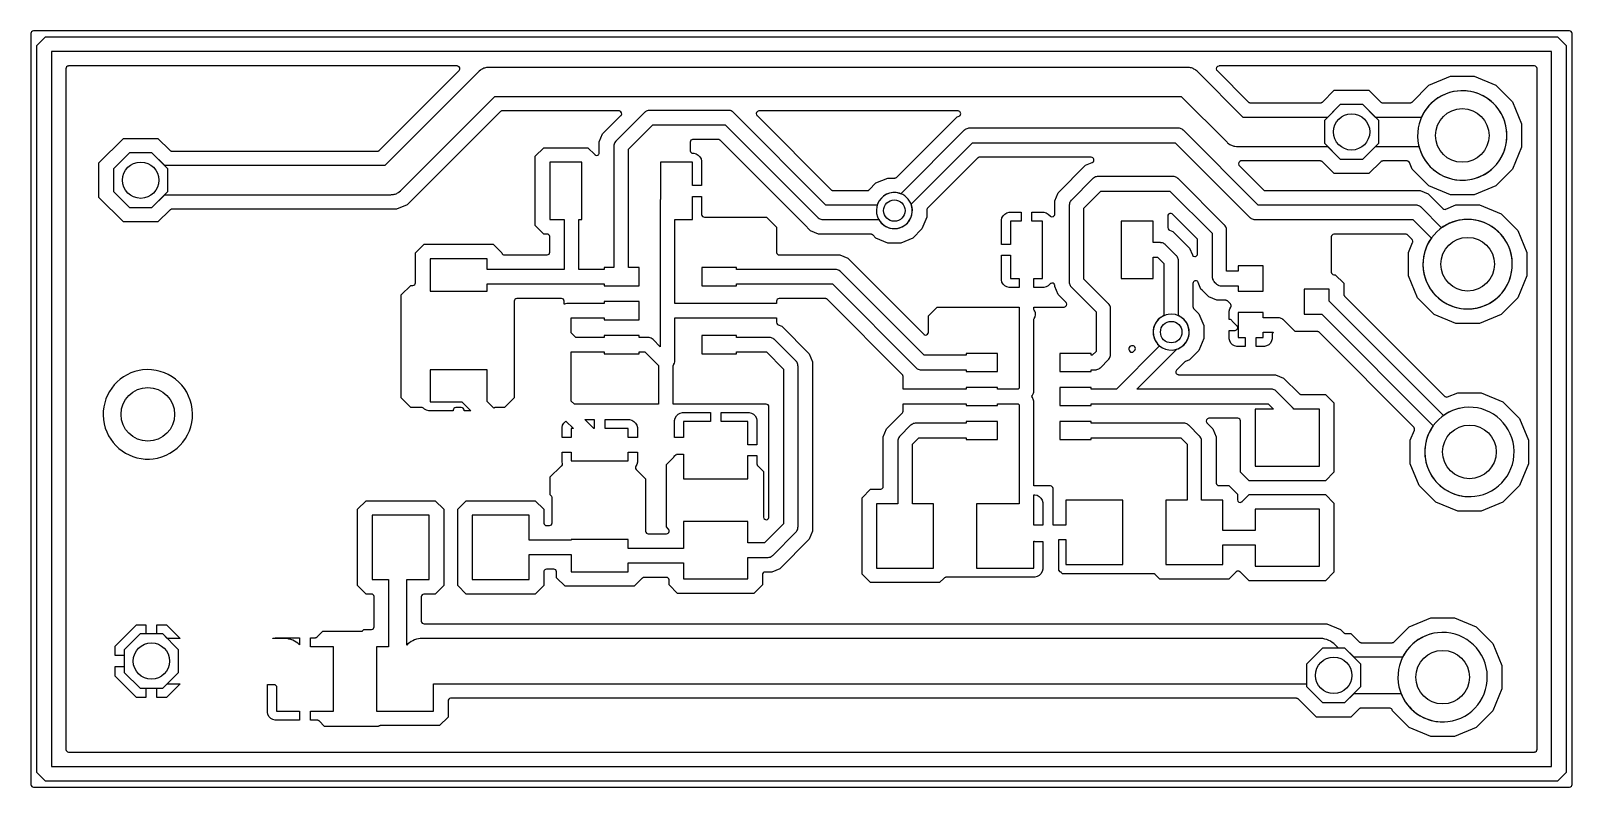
# Model space of a CAD drawing. Header units: millimetres. Extents: x 4.4 to 47.6, y 4.4 to 25.6.
import ezdxf

# ---------------------------------------------------------------- set-up
doc = ezdxf.new("R2010")
doc.units = ezdxf.units.MM

msp = doc.modelspace()

# ---------------------------------------------------------------- linework, layer by layer
at = {"layer": '16_copper'}
for points in [[(44.647, 21.408, 1), (44.353, 23.892), (44.256, 23.877, 0.924391), (44.549, 21.4)], [(28.684, 20.053, 1), (28.516, 21.047), (28.46, 21.034, 0.893656), (28.628, 20.047)], [(44.797, 17.808, 1), (44.503, 20.292), (44.406, 20.277, 0.924391), (44.699, 17.8)], [(36.434, 16.653, 1), (36.266, 17.647), (36.21, 17.634, 0.893656), (36.378, 16.647)], [(7.847, 13.608, 1), (7.553, 16.092), (7.456, 16.077, 0.924391), (7.749, 13.6)], [(44.847, 12.558, 1), (44.553, 15.042), (44.456, 15.027, 0.924391), (44.749, 12.55)], [(44.097, 6.258, 1), (43.803, 8.742), (43.706, 8.727, 0.924391), (43.999, 6.25)]]:
    msp.add_lwpolyline(points, format="xyb", close=True, dxfattribs=at)
for points in [[(42.162, 22.434), (42.162, 23.066), (41.716, 23.512), (41.084, 23.512), (40.638, 23.066), (40.638, 22.434), (41.084, 21.988), (41.716, 21.988)], [(8.262, 21.084), (8.262, 21.716), (7.816, 22.162), (7.184, 22.162), (6.738, 21.716), (6.738, 21.084), (7.184, 20.638), (7.816, 20.638)], [(8.562, 7.634), (8.562, 8.266), (8.116, 8.712), (7.484, 8.712), (7.038, 8.266), (7.038, 7.634), (7.484, 7.188), (8.116, 7.188)], [(41.662, 7.234), (41.662, 7.866), (41.216, 8.312), (40.584, 8.312), (40.138, 7.866), (40.138, 7.234), (40.584, 6.788), (41.216, 6.788)]]:
    msp.add_lwpolyline(points, close=True, dxfattribs=at)
at = {"layer": '1_copper'}
for points in [[(47.506, 4.425, 0.392588), (47.576, 4.5), (47.576, 25.5), (47.575, 25.506, 0.392588), (47.5, 25.576), (4.5, 25.576), (4.494, 25.575, 0.392588), (4.424, 25.5), (4.424, 4.5), (4.425, 4.494, 0.392588), (4.5, 4.424), (47.5, 4.424)], [(21.844, 16.944, 0.157846), (21.732, 17.001), (21.724, 17.001, 0.018059), (21.709, 17.002), (21.7, 17.003), (21.454, 17.003), (21.454, 17.054), (20.476, 17.054), (20.476, 17.003), (19.684, 17.003), (19.553, 17.134), (19.553, 17.547), (20.476, 17.547), (20.476, 17.496), (21.454, 17.496), (21.454, 18.004), (20.476, 18.004), (20.476, 17.953), (19.45, 17.953), (19.44, 17.952), (19.43, 17.952, 0.087942), (19.361, 17.933), (19.358, 17.931), (19.358, 18.014), (19.357, 18.02, 0.392588), (19.282, 18.09), (18.033, 18.09), (18.028, 18.09, 0.392588), (17.957, 18.014), (17.957, 15.311), (17.689, 15.043), (17.434, 15.043), (17.425, 15.042), (17.417, 15.041, 0.01576), (17.412, 15.04), (17.404, 15.036), (17.396, 15.033, 0.011189), (17.392, 15.031), (17.387, 15.026), (17.385, 15.024), (17.2, 15.209), (17.2, 16.1), (15.6, 16.1), (15.6, 15.2), (16.491, 15.2), (16.745, 14.946), (16.552, 14.946), (16.552, 14.967, 0.414214), (16.476, 15.043), (16.324, 15.043), (16.318, 15.042, 0.392588), (16.248, 14.967), (16.248, 14.946), (15.567, 14.946), (15.502, 14.963), (15.444, 14.997), (15.42, 15.02, 0.144304), (15.382, 15.041), (15.375, 15.042), (15.366, 15.043), (15.061, 15.043), (14.793, 15.311), (14.793, 18.189), (15.061, 18.457), (15.117, 18.457, 0.414214), (15.194, 18.533), (15.194, 19.368), (15.432, 19.606), (17.368, 19.606), (17.609, 19.365), (17.61, 19.364, 0.332544), (17.683, 19.31), (18.876, 19.31), (18.881, 19.31, 0.392588), (18.952, 19.386), (18.952, 19.817), (18.951, 19.823, 0.392588), (18.876, 19.894), (18.782, 19.894), (18.544, 20.132), (18.544, 22.068), (18.782, 22.306), (20.018, 22.306), (20.21, 22.114), (20.213, 22.113), (20.214, 22.111, 0.54841), (20.338, 22.148), (20.339, 22.156), (20.34, 22.163, 0.01577), (20.34, 22.168), (20.34, 22.471), (20.433, 22.695), (20.945, 23.207), (20.947, 23.209), (20.949, 23.211, 0.54841), (20.912, 23.334), (20.903, 23.336), (20.896, 23.337, 0.01577), (20.891, 23.337), (17.618, 23.337), (17.61, 23.336), (17.601, 23.335, 0.087654), (17.577, 23.325), (17.571, 23.32), (17.564, 23.315), (14.96, 20.711), (14.662, 20.587), (8.371, 20.587), (8.363, 20.586), (8.354, 20.585, 0.087654), (8.33, 20.575), (8.324, 20.57), (8.317, 20.565), (7.984, 20.232), (7.016, 20.232), (6.332, 20.916), (6.332, 21.884), (7.016, 22.568), (7.984, 22.568), (8.317, 22.235), (8.324, 22.23), (8.331, 22.225, 0.087651), (8.355, 22.215), (8.362, 22.214), (8.371, 22.213), (14.132, 22.213), (14.14, 22.214), (14.149, 22.215, 0.087654), (14.173, 22.225), (14.179, 22.23), (14.186, 22.235), (16.414, 24.464), (16.416, 24.466), (16.418, 24.468, 0.54841), (16.381, 24.591), (16.372, 24.592), (16.365, 24.593, 0.01577), (16.36, 24.594), (5.483, 24.594), (5.477, 24.593, 0.392588), (5.406, 24.517), (5.406, 5.483), (5.407, 5.477, 0.392588), (5.483, 5.406), (46.517, 5.406), (46.523, 5.407, 0.392588), (46.594, 5.483), (46.594, 24.517), (46.593, 24.523, 0.392588), (46.517, 24.594), (37.69, 24.594), (37.687, 24.593), (37.684, 24.593, 0.54841), (37.623, 24.48), (37.629, 24.473), (37.633, 24.467, 0.015772), (37.636, 24.464), (38.514, 23.585), (38.521, 23.58), (38.528, 23.575, 0.087651), (38.552, 23.565), (38.56, 23.564), (38.568, 23.563), (40.529, 23.563), (40.537, 23.564), (40.546, 23.565, 0.087654), (40.57, 23.575), (40.576, 23.58), (40.583, 23.585), (40.916, 23.918), (41.884, 23.918), (42.217, 23.585), (42.224, 23.58), (42.231, 23.575, 0.087651), (42.255, 23.565), (42.262, 23.564), (42.271, 23.563), (43.039, 23.563), (43.047, 23.564), (43.056, 23.565, 0.087654), (43.08, 23.575), (43.086, 23.58), (43.093, 23.585), (43.562, 24.054), (44.171, 24.306), (44.829, 24.306), (45.438, 24.054), (45.904, 23.588), (46.156, 22.979), (46.156, 22.321), (45.904, 21.712), (45.438, 21.246), (44.829, 20.994), (44.171, 20.994), (43.562, 21.246), (43.096, 21.712), (43.022, 21.89), (43.021, 21.892), (43.021, 21.893, 0.21835), (42.972, 21.934), (42.962, 21.936), (42.954, 21.937, 0.007886), (42.951, 21.937), (42.271, 21.937), (42.263, 21.936), (42.254, 21.935, 0.087654), (42.23, 21.925), (42.224, 21.92), (42.217, 21.915), (41.884, 21.582), (40.916, 21.582), (40.583, 21.915), (40.576, 21.92), (40.569, 21.925, 0.087651), (40.545, 21.935), (40.538, 21.936), (40.529, 21.937), (38.309, 21.937), (38.306, 21.937), (38.303, 21.937, 0.54841), (38.242, 21.824), (38.248, 21.817), (38.252, 21.811, 0.015772), (38.255, 21.807), (38.93, 21.132), (38.937, 21.127), (38.943, 21.121, 0.087651), (38.968, 21.111), (38.975, 21.111), (38.984, 21.11), (43.321, 21.11), (43.545, 21.017), (43.727, 20.835), (43.727, 20.835), (43.956, 20.606), (43.957, 20.605), (43.958, 20.604, 0.218345), (44.019, 20.584), (44.029, 20.587), (44.037, 20.589, 0.007884), (44.039, 20.59), (44.321, 20.706), (44.979, 20.706), (45.588, 20.454), (46.054, 19.988), (46.306, 19.379), (46.306, 18.721), (46.054, 18.112), (45.588, 17.646), (44.979, 17.394), (44.321, 17.394), (43.712, 17.646), (43.246, 18.112), (42.994, 18.721), (42.994, 19.379), (43.11, 19.661), (43.111, 19.663), (43.111, 19.664, 0.218355), (43.106, 19.727), (43.1, 19.736), (43.095, 19.742, 0.007882), (43.094, 19.744), (42.97, 19.868), (42.963, 19.873), (42.957, 19.879, 0.087651), (42.932, 19.889), (42.925, 19.889), (42.916, 19.89), (40.909, 19.89), (40.903, 19.89, 0.392588), (40.833, 19.814), (40.833, 18.833), (40.833, 18.827, 0.372127), (40.903, 18.757), (40.909, 18.756), (40.943, 18.756), (41.181, 18.518), (41.181, 18.212), (41.182, 18.206), (41.182, 18.205), (41.183, 18.203), (41.183, 18.195, 0.087654), (41.194, 18.171), (41.198, 18.165), (41.204, 18.158), (44.006, 15.356), (44.007, 15.355), (44.008, 15.354, 0.218345), (44.069, 15.334), (44.079, 15.337), (44.087, 15.339, 0.007884), (44.089, 15.34), (44.371, 15.456), (45.029, 15.456), (45.638, 15.204), (46.104, 14.738), (46.356, 14.129), (46.356, 13.471), (46.104, 12.862), (45.638, 12.396), (45.029, 12.144), (44.371, 12.144), (43.762, 12.396), (43.296, 12.862), (43.044, 13.471), (43.044, 14.129), (43.16, 14.411), (43.161, 14.413), (43.161, 14.414, 0.218355), (43.156, 14.477), (43.15, 14.486), (43.145, 14.492, 0.007882), (43.144, 14.494), (40.493, 17.145), (40.486, 17.15), (40.48, 17.156, 0.087651), (40.455, 17.166), (40.448, 17.166), (40.439, 17.167), (39.82, 17.167), (39.494, 17.494), (39.486, 17.5), (39.479, 17.507, 0.132344), (39.382, 17.551), (39.374, 17.551, 0.018059), (39.359, 17.552), (39.35, 17.553), (38.925, 17.553), (38.925, 17.7), (38.225, 17.7), (38.225, 17), (38.423, 17), (38.423, 16.746), (38.192, 16.746), (38.127, 16.763), (38.069, 16.797), (38.022, 16.844), (37.988, 16.902), (37.971, 16.967), (37.971, 17.198), (38.136, 17.198), (38.139, 17.198), (38.142, 17.198, 0.548396), (38.202, 17.311), (38.197, 17.318), (38.193, 17.324, 0.015772), (38.19, 17.328), (38.061, 17.457), (38.06, 17.458, 0.291647), (37.991, 17.502), (37.971, 17.502), (37.971, 17.733), (37.988, 17.798), (38.019, 17.851, 0.339455), (38.007, 17.943), (37.932, 18.018), (37.925, 18.023), (37.919, 18.029, 0.087651), (37.894, 18.039), (37.887, 18.039), (37.878, 18.04), (37.629, 18.04), (37.405, 18.133), (37.223, 18.315), (37.222, 18.315), (37.183, 18.355), (37.106, 18.541), (37.103, 18.547), (37.1, 18.553, 0.747777), (36.96, 18.511), (36.96, 17.858), (36.961, 17.85), (36.961, 17.841, 0.087654), (36.972, 17.817), (36.977, 17.811), (36.982, 17.804), (37.121, 17.665), (37.26, 17.331), (37.26, 16.969), (37.121, 16.635), (36.865, 16.379), (36.752, 16.332), (36.749, 16.33), (36.744, 16.328, 0.042309), (36.734, 16.321), (36.731, 16.318), (36.728, 16.316), (36.685, 16.272), (36.502, 16.09), (36.5, 16.087), (36.498, 16.086, 0.54841), (36.535, 15.962), (36.544, 15.961), (36.551, 15.96, 0.015781), (36.556, 15.96), (39.271, 15.96), (39.495, 15.867), (39.933, 15.429), (39.94, 15.424), (39.947, 15.418, 0.087651), (39.971, 15.408), (39.979, 15.408), (39.987, 15.406), (40.668, 15.406), (40.906, 15.168), (40.906, 13.232), (40.668, 12.994), (38.532, 12.994), (38.294, 13.232), (38.294, 14.664), (38.293, 14.67, 0.392588), (38.217, 14.74), (37.406, 14.74), (37.403, 14.74), (37.4, 14.74, 0.548396), (37.339, 14.627), (37.344, 14.62), (37.348, 14.614, 0.015772), (37.352, 14.61), (37.517, 14.445), (37.61, 14.221), (37.61, 12.933), (37.61, 12.927, 0.392588), (37.686, 12.856), (37.968, 12.856), (38.206, 12.618), (38.206, 12.465), (38.207, 12.462), (38.207, 12.459, 0.548396), (38.32, 12.399), (38.327, 12.404), (38.333, 12.408, 0.015772), (38.336, 12.411), (38.532, 12.606), (40.668, 12.606), (40.906, 12.368), (40.906, 10.432), (40.668, 10.194), (38.532, 10.194), (38.279, 10.446), (38.274, 10.45, 0.39257), (38.171, 10.446), (37.968, 10.244), (36.032, 10.244), (35.905, 10.37), (35.898, 10.376), (35.891, 10.381, 0.087651), (35.867, 10.391), (35.86, 10.392), (35.851, 10.393), (33.311, 10.393), (33.281, 10.422), (33.275, 10.427), (33.271, 10.43), (33.269, 10.432), (33.268, 10.432), (33.265, 10.435), (33.244, 10.447), (33.203, 10.488), (33.203, 11.347), (33.4, 11.347), (33.4, 10.65), (35, 10.65), (35, 12.45), (33.4, 12.45), (33.4, 11.753), (33.043, 11.753), (33.043, 12.772), (33.042, 12.778, 0.392588), (32.967, 12.848), (32.503, 12.848), (32.503, 15.2), (32.502, 15.21), (32.502, 15.22, 0.132342), (32.465, 15.319), (32.459, 15.325, 0.040575), (32.45, 15.364), (32.457, 15.371), (32.462, 15.378), (32.467, 15.384, 0.113175), (32.501, 15.468), (32.501, 15.476, 0.018059), (32.502, 15.491), (32.503, 15.5), (32.503, 17.516), (32.517, 17.534, 0.269399), (32.533, 17.737), (32.515, 17.768), (32.503, 17.781), (32.503, 17.852), (33.352, 17.852), (33.355, 17.852), (33.358, 17.852, 0.548415), (33.419, 17.965), (33.413, 17.972), (33.409, 17.978), (33.407, 17.98), (33.406, 17.982), (33.365, 18.022), (33.183, 18.205), (33.09, 18.429), (33.09, 18.447, 0.02816), (33.09, 18.456), (33.09, 18.456), (33.089, 18.456), (33.088, 18.461), (33.087, 18.469, 0.481321), (32.977, 18.514), (32.97, 18.508), (32.964, 18.504, 0.01578), (32.96, 18.501), (32.906, 18.447), (32.848, 18.413), (32.783, 18.396), (32.503, 18.396), (32.503, 18.65), (32.75, 18.65), (32.75, 20.25), (32.452, 20.25), (32.452, 20.504), (32.783, 20.504), (32.848, 20.487), (32.906, 20.453), (32.96, 20.399), (32.963, 20.397), (32.964, 20.395, 0.54841), (33.088, 20.432), (33.089, 20.441), (33.09, 20.448, 0.015781), (33.09, 20.453), (33.09, 20.821), (33.183, 21.045), (33.955, 21.817), (34.141, 21.894), (34.147, 21.897), (34.153, 21.9, 0.747777), (34.111, 22.04), (30.984, 22.04), (30.976, 22.039), (30.967, 22.039, 0.087654), (30.943, 22.028), (30.937, 22.023), (30.93, 22.018), (29.532, 20.62), (29.527, 20.613), (29.521, 20.607, 0.087651), (29.511, 20.582), (29.511, 20.575), (29.51, 20.566), (29.51, 20.369), (29.371, 20.035), (29.115, 19.779), (28.781, 19.64), (28.419, 19.64), (28.085, 19.779), (27.996, 19.868), (27.989, 19.873), (27.982, 19.879, 0.087651), (27.958, 19.889), (27.95, 19.889), (27.942, 19.89), (26.479, 19.89), (26.255, 19.983), (26.072, 20.165), (26.072, 20.165), (23.72, 22.518), (23.713, 22.523), (23.707, 22.529, 0.087651), (23.682, 22.539), (23.675, 22.539), (23.666, 22.54), (22.959, 22.54), (22.953, 22.54, 0.392588), (22.883, 22.464), (22.883, 22.23), (22.883, 22.225, 0.198942), (22.909, 22.172), (22.914, 22.169, 0.123514), (22.959, 22.154), (22.983, 22.154), (23.048, 22.137), (23.106, 22.103), (23.153, 22.056), (23.187, 21.998), (23.204, 21.933), (23.204, 21.252), (22.959, 21.252), (22.953, 21.252), (22.95, 21.252), (22.95, 21.9), (22.05, 21.9), (22.05, 20.885), (22.049, 20.882), (22.049, 20.874, 0.018059), (22.048, 20.859), (22.047, 20.85), (22.047, 16.741)], [(8.171, 20.994), (14.5, 20.994), (14.5, 20.994), (14.5, 20.994), (14.524, 20.995), (14.55, 20.997), (14.55, 20.997), (14.55, 20.997), (14.573, 21.001), (14.6, 21.006), (14.6, 21.006), (14.6, 21.006, 0.030914), (14.648, 21.021), (14.648, 21.021), (14.648, 21.021, 0.030916), (14.693, 21.043), (14.694, 21.043), (14.694, 21.043, 0.030915), (14.736, 21.069), (14.736, 21.069), (14.736, 21.069), (14.737, 21.07), (14.775, 21.101), (14.782, 21.108), (14.787, 21.113), (17.418, 23.744), (36.632, 23.744), (37.913, 22.463), (37.913, 22.463), (37.913, 22.463), (37.928, 22.449), (37.95, 22.429), (37.95, 22.429), (37.951, 22.429), (37.968, 22.417), (37.992, 22.401), (37.992, 22.401), (37.992, 22.401), (38.012, 22.391), (38.037, 22.378), (38.037, 22.378), (38.037, 22.378), (38.058, 22.37), (38.084, 22.36, 0.000102), (38.084, 22.36), (38.106, 22.355), (38.133, 22.349), (38.133, 22.349), (38.133, 22.349), (38.134, 22.349), (38.183, 22.344), (38.193, 22.344), (38.2, 22.344), (40.729, 22.344), (41.084, 21.988), (41.716, 21.988), (42.071, 22.344), (43.288, 22.344), (43.296, 22.31, 1), (45.704, 22.99), (45.674, 23.083, 0.668179), (43.364, 23.174), (43.357, 23.156), (42.071, 23.156), (41.716, 23.512), (41.084, 23.512), (40.729, 23.156), (38.368, 23.156), (37.087, 24.437), (37.087, 24.437), (37.087, 24.437), (37.074, 24.449), (37.05, 24.471), (37.05, 24.471), (37.049, 24.471), (37.032, 24.483), (37.008, 24.499), (37.008, 24.499), (37.008, 24.499), (36.988, 24.509), (36.963, 24.522), (36.963, 24.522), (36.963, 24.522), (36.942, 24.53), (36.916, 24.54, 0.000102), (36.916, 24.54), (36.894, 24.545), (36.867, 24.551), (36.867, 24.551), (36.867, 24.551), (36.866, 24.551), (36.817, 24.556), (36.807, 24.556), (36.8, 24.556), (17.25, 24.556), (17.25, 24.556), (17.25, 24.556), (17.226, 24.555), (17.2, 24.553), (17.2, 24.553), (17.2, 24.553), (17.177, 24.549), (17.15, 24.544), (17.15, 24.544), (17.15, 24.544, 0.030914), (17.102, 24.529), (17.102, 24.529), (17.102, 24.529, 0.030916), (17.057, 24.507), (17.056, 24.507), (17.056, 24.507, 0.030915), (17.014, 24.481), (17.014, 24.481), (17.014, 24.481), (17.013, 24.48), (16.975, 24.449), (16.968, 24.442), (16.963, 24.437), (14.332, 21.806), (8.171, 21.806), (7.816, 22.162), (7.184, 22.162), (6.738, 21.716), (6.738, 21.084), (7.184, 20.638), (7.816, 20.638)], [(20.476, 18.446), (21.454, 18.446), (21.454, 18.954), (21.153, 18.954), (21.153, 22.266), (21.834, 22.947), (23.866, 22.947), (26.456, 20.356), (26.464, 20.35), (26.471, 20.343, 0.132344), (26.568, 20.299), (26.576, 20.299, 0.018059), (26.591, 20.298), (26.6, 20.297), (28.165, 20.297), (28.189, 20.258, 0.844423), (29.084, 20.69), (29.069, 20.732), (30.784, 22.447), (36.466, 22.447), (38.556, 20.356), (38.564, 20.35), (38.571, 20.343, 0.132344), (38.668, 20.299), (38.676, 20.299, 0.018059), (38.691, 20.298), (38.7, 20.297), (43.116, 20.297), (43.634, 19.778), (43.61, 19.745, 1), (45.69, 18.355), (45.741, 18.439, 0.788337), (43.955, 20.09), (43.922, 20.066), (43.344, 20.644), (43.336, 20.65), (43.329, 20.657, 0.132344), (43.232, 20.701), (43.224, 20.701, 0.018059), (43.209, 20.702), (43.2, 20.703), (38.784, 20.703), (36.694, 22.794), (36.686, 22.8), (36.679, 22.807, 0.132344), (36.582, 22.851), (36.574, 22.851, 0.018059), (36.559, 22.852), (36.55, 22.853), (30.7, 22.853), (30.69, 22.852), (30.68, 22.852, 0.132342), (30.581, 22.815), (30.575, 22.809, 0.018024), (30.563, 22.8), (30.556, 22.794), (28.782, 21.019), (28.74, 21.034, 0.38172), (28.134, 20.743), (28.12, 20.703), (26.684, 20.703), (24.094, 23.294), (24.086, 23.3), (24.079, 23.307, 0.132344), (23.982, 23.351), (23.974, 23.351, 0.018059), (23.959, 23.352), (23.95, 23.353), (21.75, 23.353), (21.74, 23.352), (21.73, 23.352, 0.132342), (21.631, 23.315), (21.625, 23.309, 0.018024), (21.613, 23.3), (21.606, 23.294), (20.806, 22.494), (20.8, 22.486), (20.793, 22.479, 0.132344), (20.749, 22.382), (20.749, 22.374, 0.018059), (20.748, 22.359), (20.747, 22.35), (20.747, 18.954), (20.476, 18.954), (20.476, 18.903), (19.765, 18.903), (19.765, 20.3), (19.85, 20.3), (19.85, 21.9), (18.95, 21.9), (18.95, 20.3), (19.358, 20.3), (19.358, 18.903), (17.2, 18.903), (17.2, 19.2), (15.6, 19.2), (15.6, 18.3), (17.2, 18.3), (17.2, 18.497), (20.476, 18.497)], [(27.85, 21.111), (27.859, 21.111, 0.087654), (27.883, 21.122), (27.889, 21.127), (27.896, 21.132), (28.085, 21.321), (28.419, 21.46), (28.616, 21.46), (28.624, 21.461), (28.633, 21.461, 0.087654), (28.657, 21.472), (28.663, 21.477), (28.67, 21.482), (30.172, 22.985), (30.172, 22.985), (30.355, 23.167), (30.412, 23.191), (30.418, 23.194), (30.424, 23.197, 0.747777), (30.383, 23.337), (24.809, 23.337), (24.806, 23.337), (24.803, 23.337, 0.54841), (24.742, 23.224), (24.748, 23.217), (24.752, 23.211, 0.015772), (24.755, 23.207), (26.83, 21.132), (26.837, 21.127), (26.843, 21.121, 0.087651), (26.868, 21.111), (26.875, 21.111), (26.884, 21.11), (27.842, 21.11)], [(34.113, 16.097), (34.224, 16.097), (34.235, 16.098), (34.245, 16.098, 0.132342), (34.344, 16.135), (34.35, 16.141, 0.018024), (34.361, 16.15), (34.368, 16.156), (34.594, 16.382), (34.6, 16.39), (34.607, 16.397, 0.132344), (34.651, 16.493), (34.651, 16.502, 0.018059), (34.652, 16.516), (34.653, 16.526), (34.653, 17.8), (34.652, 17.81), (34.652, 17.82, 0.132342), (34.615, 17.919), (34.609, 17.925, 0.018024), (34.6, 17.937), (34.594, 17.944), (33.903, 18.634), (33.903, 20.616), (34.384, 21.097), (36.316, 21.097), (37.497, 19.916), (37.497, 18.7), (37.498, 18.69), (37.498, 18.68, 0.132342), (37.535, 18.581), (37.541, 18.575, 0.018024), (37.55, 18.563), (37.556, 18.556), (37.606, 18.506, 0.038269), (37.634, 18.483), (37.642, 18.478), (37.651, 18.473, 0.087947), (37.718, 18.449), (37.726, 18.449, 0.018059), (37.741, 18.448), (37.75, 18.447), (38.225, 18.447), (38.225, 18.3), (38.925, 18.3), (38.925, 19), (38.225, 19), (38.225, 18.853), (37.903, 18.853), (37.903, 20), (37.902, 20.01), (37.902, 20.02, 0.132342), (37.865, 20.119), (37.859, 20.125, 0.018024), (37.85, 20.137), (37.844, 20.144), (36.544, 21.444), (36.536, 21.45), (36.529, 21.457, 0.132344), (36.432, 21.501), (36.424, 21.501, 0.018059), (36.409, 21.502), (36.4, 21.503), (34.3, 21.503), (34.29, 21.502), (34.28, 21.502, 0.132342), (34.181, 21.465), (34.175, 21.459, 0.018024), (34.163, 21.45), (34.156, 21.444), (33.556, 20.844), (33.55, 20.836), (33.543, 20.829, 0.132344), (33.499, 20.732), (33.499, 20.724, 0.018059), (33.498, 20.709), (33.497, 20.7), (33.497, 18.55), (33.498, 18.54), (33.498, 18.53, 0.132342), (33.535, 18.431), (33.541, 18.425, 0.018024), (33.55, 18.413), (33.556, 18.406), (34.247, 17.716), (34.247, 16.61), (34.14, 16.503), (34.113, 16.503), (34.113, 16.554), (33.236, 16.554), (33.236, 16.046), (34.113, 16.046)], [(32.066, 15.553), (31.484, 15.553), (31.484, 15.604), (30.607, 15.604), (30.607, 15.553), (28.843, 15.553), (28.843, 15.914), (28.842, 15.922), (28.841, 15.93, 0.087654), (28.831, 15.955), (28.826, 15.96), (28.82, 15.967), (26.72, 18.068), (26.713, 18.073), (26.707, 18.079, 0.087651), (26.682, 18.089), (26.675, 18.089), (26.666, 18.09), (25.378, 18.09), (25.372, 18.09, 0.392588), (25.302, 18.014), (25.302, 17.953), (22.453, 17.953), (22.453, 20.3), (22.95, 20.3), (22.95, 20.948), (22.953, 20.948), (22.959, 20.948), (23.204, 20.948), (23.204, 20.442), (23.205, 20.437, 0.392588), (23.28, 20.366), (25.019, 20.366), (25.302, 20.084), (25.302, 19.386), (25.303, 19.38, 0.392588), (25.378, 19.31), (27.071, 19.31), (27.295, 19.217), (29.423, 17.089), (29.425, 17.087), (29.427, 17.085, 0.54841), (29.55, 17.122), (29.552, 17.131), (29.553, 17.138, 0.01577), (29.553, 17.143), (29.553, 17.606), (29.799, 17.852), (32.097, 17.852), (32.097, 15.584)], [(37.019, 19.263), (37.026, 19.263, 0.371202), (37.09, 19.339), (37.09, 19.716), (37.089, 19.724), (37.089, 19.733, 0.087654), (37.078, 19.757), (37.073, 19.763), (37.068, 19.77), (36.386, 20.451), (36.384, 20.453), (36.382, 20.455, 0.54841), (36.259, 20.418), (36.258, 20.41), (36.257, 20.402, 0.01577), (36.256, 20.398), (36.256, 20.075), (36.257, 20.074), (36.256, 20.072, 0.218353), (36.285, 20.015), (36.295, 20.01), (36.301, 20.006, 0.00789), (36.303, 20.005), (36.395, 19.967), (36.867, 19.495), (36.944, 19.309), (36.947, 19.303), (36.95, 19.297, 0.246299), (37.012, 19.262)], [(39.213, 15), (38.7, 15), (38.7, 13.4), (40.5, 13.4), (40.5, 15), (39.777, 15), (39.776, 15.002, 0.024981), (39.765, 15.019), (39.759, 15.025, 0.018024), (39.75, 15.037), (39.744, 15.044), (39.294, 15.494), (39.286, 15.5), (39.279, 15.507, 0.132344), (39.182, 15.551), (39.174, 15.551, 0.018059), (39.159, 15.552), (39.15, 15.553), (35.391, 15.553), (36.494, 16.656), (36.5, 16.664), (36.507, 16.671), (36.508, 16.672), (36.543, 16.684), (36.594, 16.709, 0.589885), (36.594, 17.591), (36.553, 17.611), (36.553, 19.15), (36.552, 19.16), (36.552, 19.17, 0.132342), (36.515, 19.269), (36.509, 19.275, 0.018024), (36.5, 19.287), (36.494, 19.294), (36.194, 19.594), (36.186, 19.6), (36.179, 19.607, 0.132344), (36.082, 19.651), (36.074, 19.651, 0.018059), (36.059, 19.652), (36.05, 19.653), (35.85, 19.653), (35.85, 20.25), (34.95, 20.25), (34.95, 18.65), (35.85, 18.65), (35.85, 19.247), (35.966, 19.247), (36.147, 19.066), (36.147, 17.611), (36.106, 17.591, 0.516611), (36.014, 16.774), (36.027, 16.764), (34.816, 15.553), (34.113, 15.553), (34.113, 15.604), (33.236, 15.604), (33.236, 15.096), (34.113, 15.096), (34.113, 15.147), (39.066, 15.147)], [(31.484, 16.554), (30.607, 16.554), (30.607, 16.503), (29.434, 16.503), (27.094, 18.844), (27.086, 18.85), (27.079, 18.857, 0.132344), (26.982, 18.901), (26.974, 18.901, 0.018059), (26.959, 18.902), (26.95, 18.903), (24.184, 18.903), (24.184, 18.954), (23.206, 18.954), (23.206, 18.446), (24.184, 18.446), (24.184, 18.497), (26.866, 18.497), (29.206, 16.156), (29.214, 16.15), (29.221, 16.143, 0.132344), (29.318, 16.099), (29.326, 16.099, 0.018059), (29.341, 16.098), (29.35, 16.097), (30.607, 16.097), (30.607, 16.046), (31.484, 16.046)], [(44.847, 12.558, 1), (44.553, 15.042), (44.456, 15.027, 0.098492), (44.005, 14.84), (43.972, 14.816), (40.775, 18.012), (40.775, 18.35), (40.075, 18.35), (40.075, 17.65), (40.563, 17.65), (43.684, 14.528), (43.66, 14.495, 0.612801), (44.749, 12.55)], [(16.612, 9.824), (16.374, 10.062), (16.374, 12.198), (16.612, 12.436), (18.548, 12.436), (18.786, 12.198), (18.786, 11.816), (18.787, 11.81, 0.392588), (18.863, 11.74), (18.941, 11.74), (18.947, 11.74, 0.392588), (19.017, 11.816), (19.017, 12.519), (19.016, 12.527), (19.016, 12.535, 0.087654), (19.005, 12.56), (19, 12.565), (18.995, 12.572), (18.967, 12.6), (18.967, 13.1), (19.253, 13.386), (19.254, 13.386, 0.328836), (19.309, 13.458), (19.308, 13.464), (19.308, 13.47, 0.019575), (19.306, 13.479), (19.296, 13.517), (19.296, 13.797), (19.55, 13.797), (19.55, 13.55), (21.15, 13.55), (21.15, 13.797), (21.404, 13.797), (21.404, 13.517), (21.387, 13.452), (21.359, 13.404, 0.339455), (21.371, 13.312), (21.633, 13.05), (21.633, 11.586), (21.633, 11.58, 0.392588), (21.709, 11.51), (22.217, 11.51), (22.223, 11.51, 0.313576), (22.291, 11.57), (22.293, 11.575), (22.293, 11.576), (22.293, 11.576), (22.293, 11.58), (22.294, 11.586), (22.294, 11.592, 0.14431), (22.281, 11.634), (22.277, 11.639), (22.271, 11.646), (22.217, 11.7), (22.217, 13.45), (22.424, 13.656), (22.429, 13.663), (22.434, 13.669), (22.435, 13.672), (22.437, 13.674), (22.44, 13.682), (22.443, 13.689, 0.005212), (22.444, 13.694), (22.445, 13.699), (22.45, 13.7, 0.071781), (22.471, 13.707), (22.473, 13.709), (22.475, 13.71), (22.48, 13.715), (22.487, 13.72), (22.5, 13.733), (22.7, 13.733), (22.7, 13.05), (24.5, 13.05), (24.5, 13.699), (24.5, 13.699), (24.508, 13.699), (24.516, 13.698), (24.754, 13.698), (24.754, 13.46), (24.755, 13.452), (24.756, 13.443, 0.01576), (24.757, 13.439), (24.761, 13.431), (24.764, 13.423, 0.011563), (24.766, 13.419), (24.771, 13.413), (24.776, 13.406), (24.805, 13.378), (24.933, 13.25), (24.933, 11.979), (24.933, 11.976), (24.933, 11.973, 0.499205), (25.046, 11.912), (25.053, 11.917), (25.059, 11.921, 0.18605), (25.089, 11.968), (25.089, 11.975), (25.09, 11.984), (25.09, 15.058), (25.09, 15.063, 0.392588), (25.014, 15.134), (22.403, 15.134), (22.403, 16.217), (22.407, 16.221, 0.016266), (22.417, 16.234), (22.422, 16.242), (22.427, 16.251, 0.087947), (22.451, 16.318), (22.451, 16.326, 0.018059), (22.452, 16.341), (22.453, 16.35), (22.453, 17.547), (25.302, 17.547), (25.302, 17.427), (25.302, 17.426), (25.302, 17.424, 0.218346), (25.331, 17.367), (25.34, 17.362), (25.347, 17.358, 0.00789), (25.349, 17.357), (25.445, 17.317), (26.217, 16.545), (26.31, 16.321), (26.31, 11.579), (26.217, 11.355), (25.395, 10.533), (25.171, 10.44), (24.983, 10.44), (24.977, 10.44, 0.392588), (24.906, 10.364), (24.906, 10.082), (24.668, 9.844), (22.532, 9.844), (22.294, 10.082), (22.294, 10.214), (22.293, 10.22, 0.392588), (22.217, 10.29), (21.597, 10.29), (21.588, 10.289), (21.58, 10.289, 0.087654), (21.555, 10.278), (21.55, 10.273), (21.543, 10.268), (21.318, 10.044), (19.382, 10.044), (19.144, 10.282), (19.144, 10.444), (19.143, 10.45, 0.392588), (19.067, 10.52), (18.863, 10.52), (18.857, 10.52, 0.334879), (18.789, 10.46), (18.787, 10.455), (18.787, 10.454), (18.787, 10.454), (18.787, 10.45), (18.786, 10.444), (18.786, 10.062), (18.548, 9.824)], [(18.38, 10.927), (19.55, 10.927), (19.55, 10.45), (21.15, 10.45), (21.15, 10.697), (22.7, 10.697), (22.7, 10.25), (24.5, 10.25), (24.5, 10.847), (25.05, 10.847), (25.06, 10.848), (25.07, 10.848, 0.132342), (25.169, 10.885), (25.175, 10.891, 0.018024), (25.187, 10.9), (25.194, 10.906), (25.844, 11.556), (25.85, 11.564), (25.857, 11.571, 0.132344), (25.901, 11.668), (25.901, 11.676, 0.018059), (25.902, 11.691), (25.903, 11.7), (25.903, 16.2), (25.902, 16.21), (25.902, 16.22, 0.132342), (25.865, 16.319), (25.859, 16.325, 0.018024), (25.85, 16.337), (25.844, 16.344), (25.244, 16.944), (25.236, 16.95), (25.229, 16.957, 0.132344), (25.132, 17.001), (25.124, 17.001, 0.018059), (25.109, 17.002), (25.1, 17.003), (24.184, 17.003), (24.184, 17.054), (23.206, 17.054), (23.206, 16.546), (24.184, 16.546), (24.184, 16.597), (25.016, 16.597), (25.497, 16.116), (25.497, 11.784), (24.966, 11.253), (24.5, 11.253), (24.5, 11.85), (22.7, 11.85), (22.7, 11.103), (21.15, 11.103), (21.15, 11.35), (19.55, 11.35), (19.55, 11.333), (18.38, 11.333), (18.38, 12.03), (16.78, 12.03), (16.78, 10.23), (18.38, 10.23)], [(38.727, 16.746), (38.727, 17), (38.925, 17), (38.925, 17.147), (39.203, 17.147), (39.201, 17.144, 0.197432), (39.179, 17.091), (39.179, 16.967), (39.162, 16.902), (39.128, 16.844), (39.081, 16.797), (39.023, 16.763), (38.958, 16.746)], [(35.246, 16.587), (35.254, 16.587, 0.018631), (35.26, 16.588), (35.267, 16.591), (35.275, 16.594, 0.013506), (35.28, 16.596), (35.287, 16.602), (35.293, 16.606, 0.011917), (35.297, 16.609), (35.325, 16.637, 0.034251), (35.333, 16.648), (35.338, 16.655), (35.339, 16.657), (35.341, 16.66, 0.218358), (35.34, 16.723), (35.336, 16.73), (35.332, 16.737, 0.126774), (35.292, 16.765), (35.283, 16.766), (35.276, 16.767, 0.013724), (35.271, 16.767), (35.243, 16.767, 0.414214), (35.167, 16.691), (35.167, 16.663, 0.209542), (35.205, 16.598), (35.212, 16.593), (35.214, 16.593), (35.217, 16.591, 0.071786), (35.238, 16.587)], [(27.932, 10.144), (27.694, 10.382), (27.694, 12.518), (27.932, 12.756), (28.214, 12.756), (28.22, 12.757, 0.392588), (28.29, 12.833), (28.29, 14.221), (28.383, 14.445), (28.82, 14.883), (28.826, 14.889), (28.831, 14.896, 0.087651), (28.841, 14.92), (28.842, 14.927), (28.842, 14.929), (28.842, 14.931), (28.843, 14.936), (28.843, 15.147), (30.607, 15.147), (30.607, 15.096), (31.484, 15.096), (31.484, 15.147), (32.066, 15.147), (32.097, 15.116), (32.097, 12.35), (30.9, 12.35), (30.9, 10.55), (32.5, 10.55), (32.5, 11.306), (32.502, 11.304, 0.10646), (32.533, 11.298), (32.754, 11.298), (32.754, 10.517), (32.737, 10.452), (32.703, 10.394), (32.656, 10.347), (32.598, 10.313), (32.533, 10.296), (32.224, 10.296), (32.216, 10.295), (32.207, 10.294, 0.015161), (32.203, 10.293), (32.202, 10.293), (30.049, 10.293), (30.041, 10.292), (30.032, 10.291, 0.087654), (30.008, 10.281), (30.002, 10.276), (29.995, 10.27), (29.868, 10.144)], [(29.7, 12.35), (29.103, 12.35), (29.103, 14.016), (29.284, 14.197), (30.607, 14.197), (30.607, 14.146), (31.484, 14.146), (31.484, 14.654), (30.607, 14.654), (30.607, 14.603), (29.2, 14.603), (29.19, 14.602), (29.18, 14.602, 0.132342), (29.081, 14.565), (29.075, 14.559, 0.018024), (29.063, 14.55), (29.056, 14.544), (28.756, 14.244), (28.75, 14.236), (28.743, 14.229, 0.132344), (28.699, 14.132), (28.699, 14.124, 0.018059), (28.698, 14.109), (28.697, 14.1), (28.697, 12.35), (28.1, 12.35), (28.1, 10.55), (29.7, 10.55)], [(40.5, 12.2), (38.7, 12.2), (38.7, 11.603), (37.8, 11.603), (37.8, 12.45), (37.203, 12.45), (37.203, 14.1), (37.202, 14.11), (37.202, 14.12, 0.132342), (37.165, 14.219), (37.159, 14.225, 0.018024), (37.15, 14.237), (37.144, 14.244), (36.844, 14.544), (36.836, 14.55), (36.829, 14.557, 0.132344), (36.732, 14.601), (36.724, 14.601, 0.018059), (36.709, 14.602), (36.7, 14.603), (34.113, 14.603), (34.113, 14.654), (33.236, 14.654), (33.236, 14.146), (34.113, 14.146), (34.113, 14.197), (36.616, 14.197), (36.797, 14.016), (36.797, 12.45), (36.2, 12.45), (36.2, 10.65), (37.8, 10.65), (37.8, 11.197), (38.7, 11.197), (38.7, 10.6), (40.5, 10.6)], [(32.5, 11.753), (32.5, 12.015), (32.501, 12.018), (32.501, 12.026, 0.018059), (32.502, 12.041), (32.503, 12.05), (32.503, 12.604), (32.533, 12.604), (32.598, 12.587), (32.656, 12.553), (32.703, 12.506), (32.737, 12.448), (32.754, 12.383), (32.754, 11.753)], [(43.621, 5.844), (43.012, 6.096), (42.546, 6.562), (42.535, 6.589), (42.534, 6.589), (42.534, 6.59), (42.534, 6.59), (42.533, 6.592, 0.21835), (42.485, 6.633), (42.474, 6.634), (42.467, 6.636, 0.007896), (42.464, 6.636), (41.67, 6.636), (41.661, 6.634), (41.653, 6.634, 0.087654), (41.628, 6.623), (41.623, 6.619), (41.616, 6.613), (41.384, 6.382), (40.416, 6.382), (39.911, 6.886), (39.905, 6.891), (39.898, 6.897, 0.087651), (39.874, 6.907), (39.866, 6.907), (39.857, 6.909), (16.183, 6.909), (16.177, 6.908, 0.392588), (16.106, 6.832), (16.106, 6.382), (15.868, 6.144), (14.208, 6.144), (14.199, 6.142), (14.191, 6.142), (14.189, 6.141), (14.186, 6.14, 0.053308), (14.166, 6.131), (14.161, 6.127), (14.154, 6.121), (14.15, 6.117), (12.65, 6.117), (12.494, 6.274), (12.487, 6.279), (12.481, 6.284, 0.087651), (12.456, 6.294), (12.449, 6.295), (12.44, 6.296), (12.252, 6.296), (12.252, 6.55), (12.9, 6.55), (12.9, 8.35), (12.252, 8.35), (12.252, 8.604), (12.39, 8.604), (12.398, 8.605), (12.407, 8.606, 0.087654), (12.431, 8.616), (12.437, 8.621), (12.444, 8.626), (12.6, 8.783), (13.669, 8.783), (13.677, 8.784), (13.685, 8.784, 0.087654), (13.71, 8.795), (13.715, 8.8), (13.722, 8.805), (13.75, 8.833), (13.959, 8.833), (13.964, 8.833, 0.392588), (14.035, 8.909), (14.035, 9.747), (14.034, 9.753, 0.392588), (13.959, 9.824), (13.812, 9.824), (13.574, 10.062), (13.574, 12.198), (13.812, 12.436), (15.748, 12.436), (15.986, 12.198), (15.986, 10.062), (15.748, 9.824), (15.432, 9.824), (15.426, 9.823, 0.392588), (15.356, 9.747), (15.356, 9.068), (15.356, 9.062, 0.392588), (15.432, 8.991), (40.707, 8.991), (41.09, 8.833), (41.182, 8.741), (41.189, 8.736), (41.195, 8.73, 0.087651), (41.22, 8.72), (41.227, 8.72), (41.236, 8.718), (41.384, 8.718), (41.616, 8.487), (41.622, 8.482), (41.629, 8.476, 0.087651), (41.653, 8.466), (41.661, 8.466), (41.67, 8.464), (42.54, 8.464), (42.549, 8.466), (42.557, 8.466, 0.087654), (42.582, 8.477), (42.587, 8.481), (42.594, 8.487), (43.012, 8.904), (43.621, 9.156), (44.279, 9.156), (44.888, 8.904), (45.354, 8.438), (45.606, 7.829), (45.606, 7.171), (45.354, 6.562), (44.888, 6.096), (44.279, 5.844)], [(44.097, 6.258, 1), (43.803, 8.742), (43.706, 8.727, 0.219407), (42.859, 8.111), (42.831, 8.058), (41.47, 8.058), (41.216, 8.312), (41.036, 8.312), (40.949, 8.399, 0.181869), (40.542, 8.584), (40.5, 8.585), (15.4, 8.585), (15.392, 8.585), (15.384, 8.585, 0.1754), (14.981, 8.428), (14.951, 8.399), (14.949, 8.397), (14.949, 10.23), (15.58, 10.23), (15.58, 12.03), (13.98, 12.03), (13.98, 10.23), (14.441, 10.23), (14.441, 8.35), (14.1, 8.35), (14.1, 6.55), (15.7, 6.55), (15.7, 7.315), (40.138, 7.315), (40.138, 7.234), (40.584, 6.788), (41.216, 6.788), (41.47, 7.042), (42.787, 7.042), (42.814, 6.976, 0.303347), (43.999, 6.25)], [(11.943, 8.404), (11.938, 8.41, 0.1754), (11.542, 8.584), (11.5, 8.585), (11.199, 8.585), (11.202, 8.587), (11.267, 8.604), (11.948, 8.604), (11.948, 8.4)]]:
    msp.add_lwpolyline(points, format="xyb", close=True, dxfattribs=at)
for points in [[(4.832, 4.594), (4.594, 4.832), (4.594, 25.168), (4.832, 25.406), (47.168, 25.406), (47.406, 25.168), (47.406, 4.832), (47.168, 4.594)], [(31.596, 19.602), (31.596, 20.283), (31.613, 20.348), (31.647, 20.406), (31.694, 20.453), (31.752, 20.487), (31.817, 20.504), (32.148, 20.504), (32.148, 20.25), (31.85, 20.25), (31.85, 19.602)], [(31.817, 18.396), (31.752, 18.413), (31.694, 18.447), (31.647, 18.494), (31.613, 18.552), (31.596, 18.617), (31.596, 19.298), (31.85, 19.298), (31.85, 18.65), (32.097, 18.65), (32.097, 18.396)], [(19.641, 15.134), (19.553, 15.221), (19.553, 16.597), (19.561, 16.597), (20.476, 16.597), (20.476, 16.546), (21.454, 16.546), (21.454, 16.597), (21.616, 16.597), (21.997, 16.216), (21.997, 15.134)], [(20.187, 14.45), (19.933, 14.704), (20.198, 14.704), (20.198, 14.45)], [(21.15, 14.203), (21.15, 14.45), (20.502, 14.45), (20.502, 14.704), (21.183, 14.704), (21.248, 14.687), (21.306, 14.653), (21.353, 14.606), (21.387, 14.548), (21.404, 14.483), (21.404, 14.203)], [(22.446, 14.203), (22.446, 14.683), (22.463, 14.748), (22.497, 14.806), (22.544, 14.853), (22.602, 14.887), (22.667, 14.904), (23.448, 14.904), (23.448, 14.65), (22.7, 14.65), (22.7, 14.203)], [(24.5, 14.002), (24.5, 14.65), (23.752, 14.65), (23.752, 14.904), (24.533, 14.904), (24.598, 14.887), (24.656, 14.853), (24.703, 14.806), (24.737, 14.748), (24.754, 14.683), (24.754, 14.002)], [(19.296, 14.203), (19.296, 14.483), (19.313, 14.548), (19.347, 14.606), (19.394, 14.653), (19.404, 14.659), (19.613, 14.45), (19.55, 14.45), (19.55, 14.203)], [(6.784, 8.102), (6.784, 8.371), (7.379, 8.966), (7.648, 8.966), (7.648, 8.712), (7.484, 8.712), (7.038, 8.266), (7.038, 8.102)], [(8.243, 8.585), (8.116, 8.712), (7.952, 8.712), (7.952, 8.966), (8.221, 8.966), (8.602, 8.585)], [(7.379, 6.934), (6.784, 7.529), (6.784, 7.798), (7.038, 7.798), (7.038, 7.634), (7.484, 7.188), (7.648, 7.188), (7.648, 6.934)], [(7.952, 6.934), (7.952, 7.188), (8.116, 7.188), (8.243, 7.315), (8.602, 7.315), (8.221, 6.934)], [(11.267, 6.296), (11.202, 6.313), (11.144, 6.347), (11.097, 6.394), (11.063, 6.452), (11.046, 6.517), (11.046, 7.298), (11.254, 7.298), (11.3, 7.252), (11.3, 6.55), (11.948, 6.55), (11.948, 6.296)]]:
    msp.add_lwpolyline(points, close=True, dxfattribs=at)
at = {"layer": 'drills_PTH'}
for centre in [(41.4, 22.75), (7.5, 21.4), (7.8, 7.95), (40.9, 7.55)]:
    msp.add_circle(centre, 0.508, dxfattribs=at)
at = {"layer": 'drills_via_1_16'}
for centre, radius in [((44.5, 22.65), 0.75), ((28.6, 20.55), 0.3), ((44.65, 19.05), 0.75), ((36.35, 17.15), 0.3), ((7.7, 14.85), 0.75), ((44.7, 13.8), 0.75), ((43.95, 7.5), 0.75)]:
    msp.add_circle(centre, radius, dxfattribs=at)
at = {"layer": 'outline'}
msp.add_lwpolyline([(5, 5), (47, 5), (47, 25), (5, 25), (5, 5)], close=True, dxfattribs=at)

doc.saveas('drawing.dxf')
